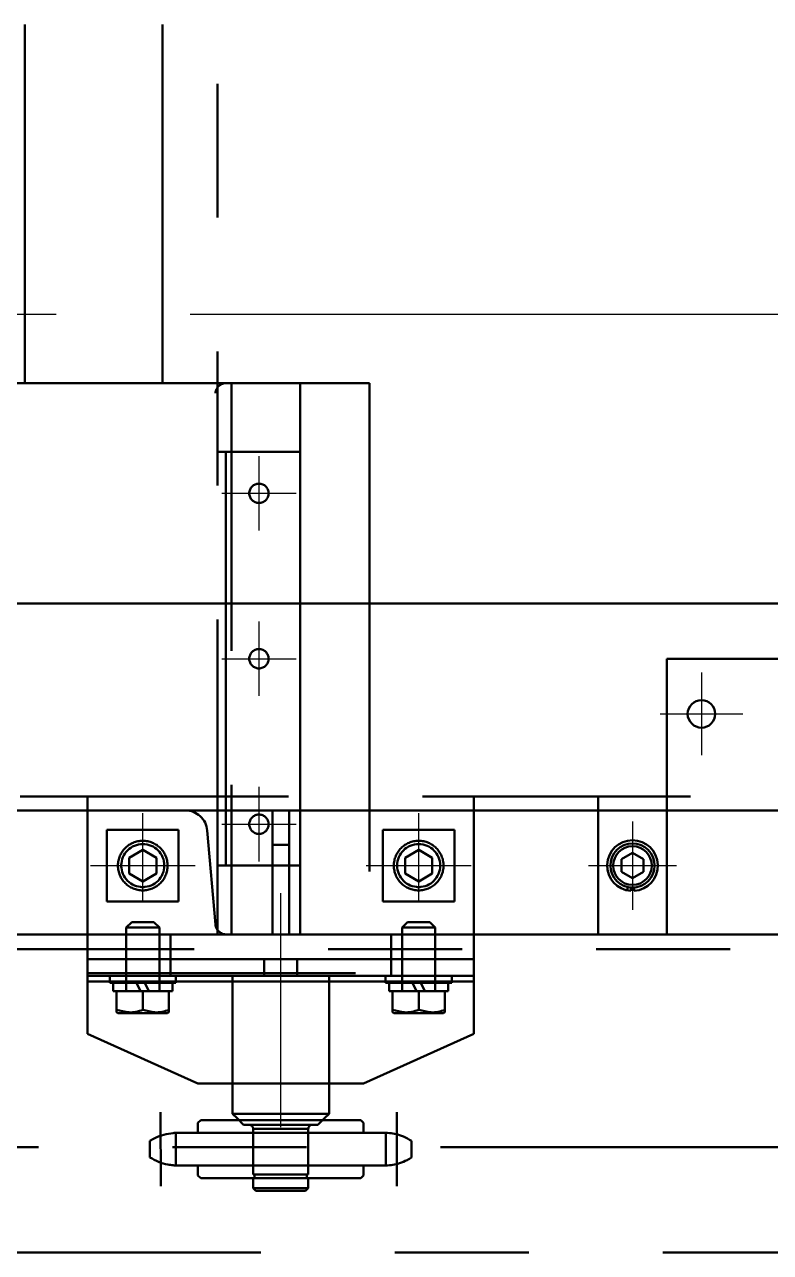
# Model space of a CAD drawing. Header units: millimetres. Extents: x -993 to 13147, y -7260 to 4342.
# Drawn here: x 627.2 to 897.5, y 2744.1 to 3189.4 of the extents above; entities that cross this region are included whole.
import ezdxf

# ---------------------------------------------------------------- set-up
doc = ezdxf.new("R2010")
doc.units = ezdxf.units.MM
doc.header["$LTSCALE"] = 7.649257
for name, pattern in [('CENTER', [50.8, 31.75, -6.35, 6.35, -6.35]), ('DASHED', [19.05, 12.7, -6.35]), ('PHANTOM', [63.5, 31.75, -6.35, 6.35, -6.35, 6.35, -6.35])]:
    doc.linetypes.add(name, pattern=pattern)
for name, color, linetype in [('NoLayerName_001', 7, 'Continuous'), ('NoLayerName_002', 7, 'Continuous'), ('NoLayerName_003', 7, 'Continuous')]:
    doc.layers.add(name, color=color, linetype=linetype)

# ---------------------------------------------------------------- blocks, each defined once
blk = doc.blocks.new('JZB_0408')
at = {"layer": 'NoLayerName_001', "color": 7, "linetype": 'Continuous', "lineweight": 50}
for p, q in [((200, 75), (4367, 75)), ((5, 0), (4562, 0))]:
    blk.add_line(p, q, dxfattribs=at)
blk = doc.blocks.new('JZB_0427')
at = {"layer": 'NoLayerName_001', "color": 4, "linetype": 'CENTER', "lineweight": 25}
for p, q in [((15, 30), (15, 0)), ((0, 15), (30, 15))]:
    blk.add_line(p, q, dxfattribs=at)
at = {"layer": 'NoLayerName_001', "color": 7, "linetype": 'Continuous', "lineweight": 50}
blk.add_circle((15, 15), 5, dxfattribs=at)
blk = doc.blocks.new('JZB_0452')
at = {"layer": 'NoLayerName_001', "color": 3, "linetype": 'DASHED', "lineweight": 50}
for p, q in [((25, 100), (25, 45)), ((100, 100), (25, 100)), ((100, 100), (100, 45)), ((0, 50), (0, 45)), ((125, 50), (125, 45))]:
    blk.add_line(p, q, dxfattribs=at)
at = {"layer": 'NoLayerName_001', "color": 7, "linetype": 'Continuous', "lineweight": 50}
for p, q in [((0, 45), (0, 0)), ((25, 45), (25, 0)), ((100, 45), (100, 0)), ((125, 45), (125, 0)), ((0, 0), (125, 0))]:
    blk.add_line(p, q, dxfattribs=at)
blk = doc.blocks.new('JZB_0511')
at = {"layer": 'NoLayerName_001', "color": 7, "linetype": 'Continuous', "lineweight": 50}
for p, q in [((7.34, 0.17), (7.34, 1.4)), ((8.56, 0), (8.56, 1.2)), ((9.84, 0), (9.84, 1.2))]:
    blk.add_line(p, q, dxfattribs=at)
blk.add_arc((9.2, 9.18), 9.2, 273.9911, 266.0089, dxfattribs=at)
blk = doc.blocks.new('JZB_0513')
at = {"layer": 'NoLayerName_001', "color": 7, "linetype": 'Continuous', "lineweight": 50}
for p, q in [((8, 12.57), (4.04, 10.29)), ((4.04, 10.29), (4.04, 5.71)), ((11.96, 10.29), (8, 12.57)), ((11.96, 5.71), (11.96, 10.29)), ((4.04, 5.71), (8, 3.42)), ((8, 3.42), (11.96, 5.71))]:
    blk.add_line(p, q, dxfattribs=at)
for radius in [8, 7]:
    blk.add_circle((8, 8), radius, dxfattribs=at)
blk = doc.blocks.new('JZB_0519')
at = {"layer": 'NoLayerName_001', "color": 4, "linetype": 'CENTER', "lineweight": 25}
for p, q in [((16, 32), (16, 0)), ((0, 16), (32, 16))]:
    blk.add_line(p, q, dxfattribs=at)
blk = doc.blocks.new('JZB_0568')
at = {"layer": 'NoLayerName_001', "color": 7, "linetype": 'Continuous', "lineweight": 50}
for p, q in [((10, 120), (10, 200)), ((10, 200), (50.9, 200)), ((26, 200), (26, 120)), ((456, 200), (430.9, 200)), ((456, 120), (456, 200))]:
    blk.add_line(p, q, dxfattribs=at)
at = {"layer": 'NoLayerName_001', "color": 3, "linetype": 'DASHED', "lineweight": 50}
for p, q in [((60, 0), (60, 200)), ((161.9, 200), (327.74, 200)), ((406, 200), (406, 0)), ((10, 120), (10, 0)), ((26, 0), (26, 120)), ((456, 120), (456, 0)), ((10, 110), (26, 110)), ((68.83, 37.7), (65.85, 3.65)), ((397.17, 37.7), (400.15, 3.65)), ((26, 10), (10, 10))]:
    blk.add_line(p, q, dxfattribs=at)
for centre, radius, start, end in [((404.13, 196), 4, 90, 175), ((76.8, 37), 8, 90, 175), ((389.2, 37), 8, 5, 90), ((61.87, 4), 4, 270, 355), ((404.13, 4), 4, 185, 270)]:
    blk.add_arc(centre, radius, start, end, dxfattribs=at)
at = {"layer": 'NoLayerName_003', "color": 3, "linetype": 'DASHED', "lineweight": 50}
for p, q in [((1.14, 115.97), (0, 114)), ((10, 115.97), (1.14, 115.97)), ((0, 96), (0, 114)), ((10, 110.48), (1.14, 110.48)), ((10, 99.52), (1.14, 99.52)), ((0, 96), (1.14, 94.03)), ((10, 94.03), (1.14, 94.03)), ((0, 24), (1.14, 25.97)), ((0, 6), (0, 24)), ((0.32, 22.7), (0.3, 22.94)), ((0.38, 22.35), (0.32, 22.7)), ((0.42, 22.19), (0.38, 22.35)), ((1.14, 25.97), (10, 25.97)), ((0.4, 16.94), (0.65, 18.51)), ((1.14, 20.48), (0.77, 21.2)), ((1.14, 20.48), (10, 20.48)), ((1.14, 9.52), (10, 9.52)), ((0, 6), (1.14, 4.03)), ((1.14, 4.03), (10, 4.03))]:
    blk.add_line(p, q, dxfattribs=at)
for points, start_tangent, end_tangent in [([(1.14, 110.48), (0.49, 111.92), (0.29, 113.42), (1.14, 115.97)], (-0.409607, 0.912262), (0.314468, 0.949268)), ([(1.14, 99.52), (0.36, 103.48), (0.77, 109.07), (1.14, 110.48)], (-0.192686, 0.98126), (0.250611, 0.968088)), ([(1.14, 94.03), (0.49, 95.47), (0.29, 96.97), (1.14, 99.52)], (-0.409607, 0.912262), (0.314468, 0.949268)), ([(0.3, 22.94), (0.29, 23.42), (1.14, 25.97)], (-0.011552, 0.999933), (0.314468, 0.949268)), ([(0.77, 21.2), (0.49, 21.92), (0.42, 22.19)], (-0.356031, 0.934474), (-0.265934, 0.963991)), ([(0.65, 18.51), (0.77, 19.07), (1.14, 20.48)], (0.208968, 0.977922), (0.250611, 0.968088)), ([(1.14, 9.52), (0.36, 13.48), (0.4, 16.94)], (-0.192686, 0.98126), (0.012483, 0.999922)), ([(1.14, 4.03), (0.49, 5.47), (0.29, 6.97), (1.14, 9.52)], (-0.409607, 0.912262), (0.314468, 0.949268))]:
    blk.add_spline(points, degree=3, dxfattribs=dict(at, start_tangent=start_tangent, end_tangent=end_tangent))
blk = doc.blocks.new('JZB_0570')
at = {"layer": 'NoLayerName_001', "color": 7, "linetype": 'Continuous', "lineweight": 50}
for p, q in [((0, 200), (111, 200)), ((0, 120), (0, 200)), ((276.84, 200), (380, 200)), ((380, 200), (380, 120))]:
    blk.add_line(p, q, dxfattribs=at)
at = {"layer": 'NoLayerName_001', "color": 3, "linetype": 'DASHED', "lineweight": 50}
for p, q in [((0, 120), (0, 0)), ((380, 0), (380, 120))]:
    blk.add_line(p, q, dxfattribs=at)
blk = doc.blocks.new('JZB_0587')
at = {"layer": 'NoLayerName_001', "color": 7, "linetype": 'Continuous', "lineweight": 50}
for p, q in [((627.2, 250), (627.2, 380)), ((677.2, 250), (677.2, 380))]:
    blk.add_line(p, q, dxfattribs=at)
blk = doc.blocks.new('JZB_0588')
at = {"layer": 'NoLayerName_001', "color": 3, "linetype": 'DASHED', "lineweight": 50}
for p, q in [((4260, 60), (0, 60)), ((757, 55), (757, 10)), ((763, 55), (763, 10)), ((763, 42.55), (757, 42.55))]:
    blk.add_line(p, q, dxfattribs=at)
at = {"layer": 'NoLayerName_001', "color": 7, "linetype": 'Continuous', "lineweight": 50}
for p, q in [((345, 10), (690, 10)), ((830, 10), (875, 10))]:
    blk.add_line(p, q, dxfattribs=at)
blk = doc.blocks.new('JZB_0589')
at = {"layer": 'NoLayerName_003', "color": 4, "linetype": 'CENTER', "lineweight": 50}
for p, q in [((3.92, 0), (3.86, 26.77)), ((89.48, 0), (89.55, 26.77))]:
    blk.add_line(p, q, dxfattribs=at)
at = {"layer": 'NoLayerName_003', "color": 7, "linetype": 'Continuous', "lineweight": 50}
for p, q in [((18.41, 23.89), (17.41, 22.89)), ((17.41, 22.89), (17.41, 19.34)), ((18.41, 23.89), (76.41, 23.89)), ((77.41, 22.89), (76.41, 23.89)), ((77.41, 19.34), (77.41, 22.89)), ((9.11, 19.34), (85.52, 19.34)), ((9.36, 7.44), (9.36, 19.34)), ((85.47, 7.44), (85.47, 19.34)), ((0, 10.36), (0, 16.41)), ((94.86, 10.36), (94.86, 16.41)), ((9.21, 7.44), (84.2, 7.44)), ((17.41, 7.44), (17.41, 3.89)), ((77.41, 3.89), (77.41, 7.44)), ((85.52, 7.44), (84.2, 7.44)), ((17.41, 3.89), (18.41, 2.89)), ((18.41, 2.89), (76.41, 2.89)), ((76.41, 2.89), (77.41, 3.89))]:
    blk.add_line(p, q, dxfattribs=at)
for centre, start, end in [((84.85, 0.65), 72.4738, 87.9444), ((84.85, 26.13), 272.0556, 287.5854)]:
    blk.add_arc(centre, 18.7, start, end, dxfattribs=at)
for points, start_tangent, end_tangent in [([(9.11, 19.34), (8.46, 19.24), (5.07, 18.62), (1.73, 17.37), (0, 16.41)], (-0.98913, -0.147046), (-0.875929, -0.48244)), ([(94.86, 16.41), (91.89, 17.97), (90.49, 18.48)], (-0.885066, 0.465465), (-0.940136, 0.3408)), ([(0, 10.36), (3.12, 8.81), (6.54, 7.82), (8.46, 7.53), (9.21, 7.44)], (0.894476, -0.447116), (0.991781, -0.127944)), ([(90.5, 8.3), (93.21, 9.41), (94.86, 10.36)], (0.925351, 0.379112), (0.865229, 0.501376))]:
    blk.add_spline(points, degree=3, dxfattribs=dict(at, start_tangent=start_tangent, end_tangent=end_tangent))
blk = doc.blocks.new('JZB_0602')
at = {"layer": 'NoLayerName_001', "color": 3, "linetype": 'DASHED', "lineweight": 50}
for p, q in [((0, 0), (0, 26)), ((0, 26), (26, 26)), ((26, 0), (26, 26)), ((0, 0), (26, 0))]:
    blk.add_line(p, q, dxfattribs=at)
blk = doc.blocks.new('JZB_0603')
at = {"layer": 'NoLayerName_001', "color": 3, "linetype": 'DASHED', "lineweight": 50}
for p, q in [((9, 14.71), (4.05, 11.86)), ((13.95, 11.86), (9, 14.71)), ((4.05, 11.86), (4.05, 6.14)), ((13.95, 6.14), (13.95, 11.86)), ((4.05, 6.14), (9, 3.28)), ((9, 3.28), (13.95, 6.14))]:
    blk.add_line(p, q, dxfattribs=at)
for radius in [9, 7.8]:
    blk.add_circle((9, 9), radius, dxfattribs=at)
blk = doc.blocks.new('JZB_0604')
at = {"layer": 'NoLayerName_001', "color": 3, "linetype": 'DASHED', "lineweight": 50}
for p, q in [((0, 0), (0, 26)), ((0, 26), (26, 26)), ((26, 0), (26, 26)), ((0, 0), (26, 0))]:
    blk.add_line(p, q, dxfattribs=at)
blk = doc.blocks.new('JZB_0605')
at = {"layer": 'NoLayerName_001', "color": 3, "linetype": 'DASHED', "lineweight": 50}
for p, q in [((9, 14.71), (4.05, 11.86)), ((13.95, 11.86), (9, 14.71)), ((4.05, 11.86), (4.05, 6.14)), ((13.95, 6.14), (13.95, 11.86)), ((4.05, 6.14), (9, 3.28)), ((9, 3.28), (13.95, 6.14))]:
    blk.add_line(p, q, dxfattribs=at)
for radius in [9, 7.8]:
    blk.add_circle((9, 9), radius, dxfattribs=at)
blk = doc.blocks.new('JZB_0621')
at = {"layer": 'NoLayerName_001', "color": 7, "linetype": 'Continuous', "lineweight": 50}
for p, q in [((0, 57), (0, 84)), ((30, 84), (30, 78)), ((110, 78), (110, 84)), ((140, 57), (140, 84)), ((140, 78), (0, 78)), ((8, 76), (0, 76)), ((52.5, 76), (32, 76)), ((52.5, 78), (52.5, 28)), ((87.5, 28), (87.5, 78)), ((108, 76), (87.5, 76)), ((140, 76), (132, 76)), ((0, 57), (40, 39)), ((100, 39), (140, 57)), ((40, 39), (52.5, 39)), ((87.5, 39), (100, 39)), ((52.5, 28), (87.5, 28)), ((52.5, 28), (54.15, 26.35)), ((85.85, 26.35), (87.5, 28)), ((60, 4.65), (60, 1)), ((80, 1), (80, 4.65)), ((60, 1), (80, 1)), ((60, 1), (61, 0)), ((79, 0), (80, 1)), ((79, 0), (61, 0))]:
    blk.add_line(p, q, dxfattribs=at)
at = {"layer": 'NoLayerName_001', "color": 3, "linetype": 'DASHED', "lineweight": 50}
for p, q in [((64, 84), (64, 78)), ((76, 78), (76, 84)), ((8, 76), (32, 76)), ((87.5, 76), (52.5, 76)), ((108, 76), (132, 76)), ((54.15, 26.35), (56.5, 24)), ((83.5, 24), (56.5, 24)), ((80, 22.5), (60, 22.5)), ((60, 6), (60, 22.5)), ((80, 22.5), (80, 6)), ((83.5, 24), (85.85, 26.35)), ((60, 6), (80, 6)), ((60.5, 4.65), (60.5, 6)), ((79.5, 6), (79.5, 4.65))]:
    blk.add_line(p, q, dxfattribs=at)
for centre, start, end in [((58.5, 22.5), 0, 90), ((81.5, 22.5), 90, 180)]:
    blk.add_arc(centre, 1.5, start, end, dxfattribs=at)
blk = doc.blocks.new('JZB_0622')
at = {"layer": 'NoLayerName_001', "color": 7, "linetype": 'Continuous', "lineweight": 50}
for p, q in [((0, 3), (0, 0)), ((1.25, 0), (0, 0)), ((9.98, 0), (8.52, 3)), ((11.52, 3), (12.98, 0)), ((21.5, 0), (20.25, 0)), ((21.5, 0), (21.5, 3))]:
    blk.add_line(p, q, dxfattribs=at)
blk = doc.blocks.new('JZB_0623')
at = {"layer": 'NoLayerName_001', "color": 7, "linetype": 'Continuous', "lineweight": 50}
for p, q in [((0, 3), (0, 0)), ((1.25, 0), (0, 0)), ((9.98, 0), (8.52, 3)), ((11.52, 3), (12.98, 0)), ((21.5, 0), (20.25, 0)), ((21.5, 0), (21.5, 3))]:
    blk.add_line(p, q, dxfattribs=at)
blk = doc.blocks.new('JZB_0624')
at = {"layer": 'NoLayerName_001', "color": 7, "linetype": 'Continuous', "lineweight": 50}
for p, q in [((0, 2.5), (0, 0)), ((0, 0), (24, 0)), ((24, 0), (24, 2.5))]:
    blk.add_line(p, q, dxfattribs=at)
blk = doc.blocks.new('JZB_0625')
at = {"layer": 'NoLayerName_001', "color": 7, "linetype": 'Continuous', "lineweight": 50}
for p, q in [((0, 2.5), (0, 0)), ((0, 0), (24, 0)), ((24, 0), (24, 2.5))]:
    blk.add_line(p, q, dxfattribs=at)
blk = doc.blocks.new('JZB_0626')
at = {"layer": 'NoLayerName_001', "color": 3, "linetype": 'DASHED', "lineweight": 50}
for p, q in [((5.5, 33), (3.5, 31)), ((5.5, 33), (13.5, 33)), ((15.5, 31), (13.5, 33)), ((3.5, 31), (15.5, 31)), ((3.5, 8), (3.5, 31)), ((15.5, 31), (15.5, 8))]:
    blk.add_line(p, q, dxfattribs=at)
at = {"layer": 'NoLayerName_001', "color": 7, "linetype": 'Continuous', "lineweight": 50}
for p, q in [((19, 8), (0, 8)), ((0, 0.29), (0, 8)), ((9.5, 8), (9.5, 1.14)), ((19, 0.29), (19, 8)), ((0, 0.29), (0.5, 0)), ((0.5, 0), (18.5, 0)), ((18.5, 0), (19, 0.29))]:
    blk.add_line(p, q, dxfattribs=at)
at = {"layer": 'NoLayerName_001', "color": 7, "linetype": 'Continuous', "lineweight": 50, "start_tangent": (-0.968004, -0.250936), "end_tangent": (-0.982197, 0.187856)}
for points in [[(9.5, 1.14), (7.01, 0.49), (4.41, 0.29), (0, 1.14)], [(19, 1.14), (16.51, 0.49), (13.91, 0.29), (9.5, 1.14)]]:
    blk.add_spline(points, degree=3, dxfattribs=at)
blk = doc.blocks.new('JZB_0627')
at = {"layer": 'NoLayerName_001', "color": 3, "linetype": 'DASHED', "lineweight": 50}
for p, q in [((5.5, 33), (3.5, 31)), ((5.5, 33), (13.5, 33)), ((15.5, 31), (13.5, 33)), ((3.5, 31), (15.5, 31)), ((3.5, 8), (3.5, 31)), ((15.5, 31), (15.5, 8))]:
    blk.add_line(p, q, dxfattribs=at)
at = {"layer": 'NoLayerName_001', "color": 7, "linetype": 'Continuous', "lineweight": 50}
for p, q in [((0, 8), (0, 0.29)), ((19, 8), (0, 8)), ((9.5, 8), (9.5, 1.14)), ((19, 8), (19, 0.29)), ((0, 0.29), (0.5, 0)), ((0.5, 0), (18.5, 0)), ((18.5, 0), (19, 0.29))]:
    blk.add_line(p, q, dxfattribs=at)
at = {"layer": 'NoLayerName_001', "color": 7, "linetype": 'Continuous', "lineweight": 50, "start_tangent": (-0.968004, -0.250936), "end_tangent": (-0.982197, 0.187856)}
for points in [[(9.5, 1.14), (7.01, 0.49), (4.41, 0.29), (0, 1.14)], [(19, 1.14), (16.51, 0.49), (13.91, 0.29), (9.5, 1.14)]]:
    blk.add_spline(points, degree=3, dxfattribs=at)
blk = doc.blocks.new('JZB_0637')
at = {"layer": 'NoLayerName_001', "color": 3, "linetype": 'DASHED', "lineweight": 50}
for p, q in [((0, 54), (0, 104)), ((140, 54), (140, 104)), ((0, 40), (140, 40)), ((52.5, 0), (87.5, 0))]:
    blk.add_line(p, q, dxfattribs=at)
at = {"layer": 'NoLayerName_001', "color": 7, "linetype": 'Continuous', "lineweight": 50}
for p, q in [((0, 45), (0, 54)), ((0, 54), (140, 54)), ((30, 54), (30, 45)), ((110, 45), (110, 54)), ((140, 54), (140, 45)), ((0, 45), (140, 45))]:
    blk.add_line(p, q, dxfattribs=at)
blk = doc.blocks.new('JZB_0721')
at = {"layer": 'NoLayerName_003', "color": 4, "linetype": 'CENTER', "lineweight": 50}
blk.add_line((0, 12.85), (1138.41, 12.85), dxfattribs=at)
blk = doc.blocks.new('JZB_0724')
at = {"layer": 'NoLayerName_002', "color": 3, "linetype": 'PHANTOM', "lineweight": 50}
for p, q in [((0, 110), (2210, 110)), ((2210, 0), (0, 0))]:
    blk.add_line(p, q, dxfattribs=at)
blk = doc.blocks.new('JZB_0730')
at = {"layer": 'NoLayerName_002', "color": 3, "linetype": 'PHANTOM', "lineweight": 50}
for p, q in [((350, 175), (380, 175)), ((353, 25), (353, 175)), ((380, 25), (380, 175)), ((350, 25), (380, 25))]:
    blk.add_line(p, q, dxfattribs=at)
at = {"layer": 'NoLayerName_003', "color": 3, "linetype": 'PHANTOM', "lineweight": 50}
for p, q in [((350, 600), (350, 0)), ((350, 0), (30, 0))]:
    blk.add_line(p, q, dxfattribs=at)
blk = doc.blocks.new('JZB_0731')
at = {"layer": 'NoLayerName_002', "color": 4, "linetype": 'CENTER', "lineweight": 25}
for p, q in [((13.5, 27), (13.5, 0)), ((0, 13.5), (27, 13.5))]:
    blk.add_line(p, q, dxfattribs=at)
at = {"layer": 'NoLayerName_002', "color": 3, "linetype": 'PHANTOM', "lineweight": 50}
blk.add_circle((13.5, 13.5), 3.5, dxfattribs=at)
blk = doc.blocks.new('JZB_0732')
at = {"layer": 'NoLayerName_002', "color": 4, "linetype": 'CENTER', "lineweight": 25}
for p, q in [((13.5, 27), (13.5, 0)), ((0, 13.5), (27, 13.5))]:
    blk.add_line(p, q, dxfattribs=at)
at = {"layer": 'NoLayerName_002', "color": 3, "linetype": 'PHANTOM', "lineweight": 50}
blk.add_circle((13.5, 13.5), 3.5, dxfattribs=at)
blk = doc.blocks.new('JZB_0733')
at = {"layer": 'NoLayerName_002', "color": 4, "linetype": 'CENTER', "lineweight": 25}
for p, q in [((13.5, 27), (13.5, 0)), ((0, 13.5), (27, 13.5))]:
    blk.add_line(p, q, dxfattribs=at)
at = {"layer": 'NoLayerName_002', "color": 3, "linetype": 'PHANTOM', "lineweight": 50}
blk.add_circle((13.5, 13.5), 3.5, dxfattribs=at)

msp = doc.modelspace()

# ---------------------------------------------------------------- linework, layer by layer
at = {"layer": 'NoLayerName_001', "color": 4, "linetype": 'CENTER', "lineweight": 25}
for p, q in [((-90, 3084.3579), (6547.9144, 3084.3579)), ((670, 2871.1179), (670, 2903.3579)), ((770, 2871.1179), (770, 2903.3579)), ((651, 2884.3579), (689, 2884.3579)), ((651, 2884.3579), (689, 2884.3579)), ((751, 2884.3579), (789, 2884.3579)), ((720, 2789.4579), (720, 2874.3579))]:
    msp.add_line(p, q, dxfattribs=at)

# ---------------------------------------------------------------- block references
at = {"layer": 'NoLayerName_001'}
for name, p in [('JZB_0730', (347.1, 2859.3579)), ('JZB_0587', (0, 2809.3579)), ('JZB_0588', (-40, 2849.3579)), ('JZB_0568', (296.2, 2859.3579)), ('JZB_0570', (347.1, 2859.3579)), ('JZB_0732', (698.6, 3005.8579)), ('JZB_0408', (-40, 2904.3579)), ('JZB_0733', (698.6, 2945.8579)), ('JZB_0452', (835, 2859.3579)), ('JZB_0427', (857.5, 2924.3579)), ('JZB_0731', (698.6, 2885.8579)), ('JZB_0637', (650, 2805.3579)), ('JZB_0519', (831.5, 2868.3579)), ('JZB_0604', (657, 2871.3579)), ('JZB_0602', (757, 2871.3579)), ('JZB_0605', (661, 2875.3579)), ('JZB_0603', (761, 2875.3579)), ('JZB_0511', (838.3, 2875.1802)), ('JZB_0513', (839.5, 2876.3579)), ('JZB_0626', (660.5, 2830.8579)), ('JZB_0627', (760.5, 2830.8579)), ('JZB_0724', (-40, 2744.0579)), ('JZB_0621', (650, 2766.3579)), ('JZB_0625', (658, 2841.8579)), ('JZB_0622', (659.25, 2838.8579)), ('JZB_0624', (758, 2841.8579)), ('JZB_0623', (759.25, 2838.8579)), ('JZB_0721', (0.7965, 2769.3579)), ('JZB_0589', (672.5889, 2768.1204))]:
    msp.add_blockref(name, p, dxfattribs=at)

doc.saveas('drawing.dxf')
